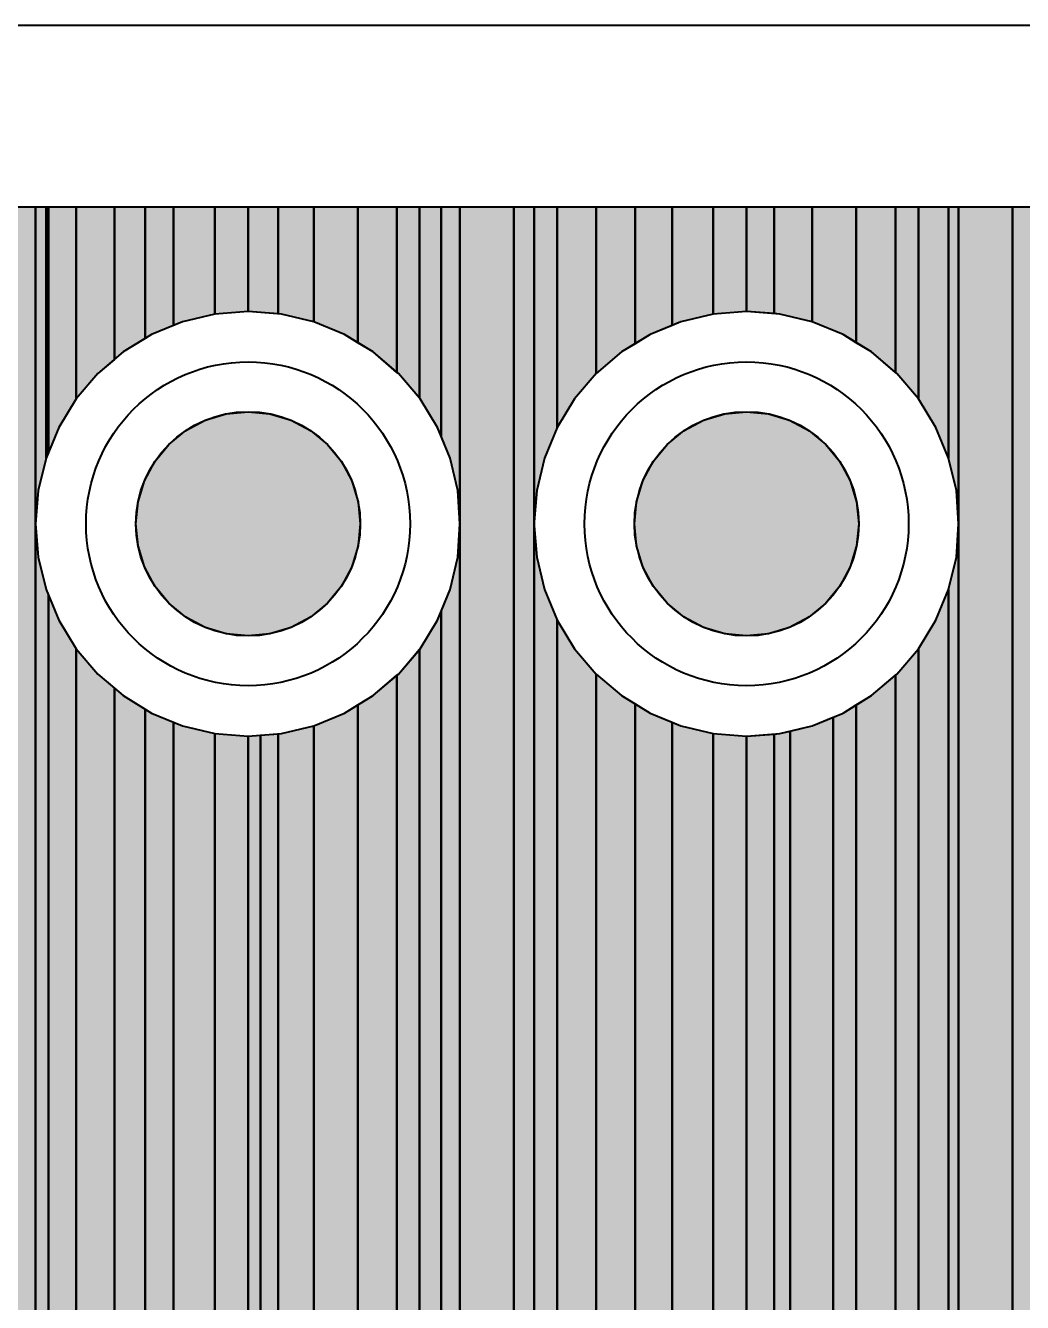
# Model space of a CAD drawing. Header units: millimetres. Extents: x 3 to 111, y 3 to 56.
# Drawn here: x 73.12 to 78.2, y 49.51 to 56.02 of the extents above; entities that cross this region are included whole.
import ezdxf

# ---------------------------------------------------------------- set-up
doc = ezdxf.new("R2010")
doc.units = ezdxf.units.MM
for name, color, linetype in [('bottom_copper', 7, 'Continuous'), ('bottom_silk', 7, 'Continuous'), ('drill_plated', 7, 'Continuous'), ('outline', 7, 'Continuous'), ('top_copper', 7, 'Continuous'), ('top_silk', 7, 'Continuous')]:
    doc.layers.add(name, color=color, linetype=linetype)

# ---------------------------------------------------------------- blocks, each defined once
blk = doc.blocks.new('Block16067')
at = {"layer": 'bottom_copper', "lineweight": 40}
for points in [[(0, 50.3116), (-0.065, 50.1546), (-0.1047, 49.9894), (-0.1172, 49.8305), (-0.1172, 51.435), (0, 51.435), (0, 50.3116)], [(0.1991, 50.5857), (0.0888, 50.4565), (0, 50.3116), (0, 51.435), (0.1991, 51.435), (0.1991, 50.5857)], [(0.3965, 50.7378), (0.3283, 50.696), (0.1991, 50.5857), (0.1991, 51.435), (0.3965, 51.435), (0.3965, 50.7378)], [(0.5853, 50.8312), (0.4732, 50.7848), (0.3965, 50.7378), (0.3965, 51.435), (0.5853, 51.435), (0.5853, 50.8312)], [(0.7954, 50.8895), (0.6302, 50.8498), (0.5853, 50.8312), (0.5853, 51.435), (0.7954, 51.435), (0.7954, 50.8895)], [(0.9648, 50.9028), (0.7954, 50.8895), (0.7954, 51.435), (0.9648, 51.435), (0.9648, 50.9028)], [(1.1054, 50.8918), (0.9648, 50.9028), (0.9648, 51.435), (1.1054, 51.435), (1.1054, 50.8918)], [(1.2994, 50.8498), (1.1342, 50.8895), (1.1054, 50.8918), (1.1054, 51.435), (1.2994, 51.435), (1.2994, 50.8498)], [(1.524, 50.7434), (1.4564, 50.7848), (1.2994, 50.8498), (1.2994, 51.435), (1.524, 51.435), (1.524, 50.7434)], [(1.7231, 50.592), (1.6013, 50.696), (1.524, 50.7434), (1.524, 51.435), (1.7231, 51.435), (1.7231, 50.592)], [(1.8408, 50.4565), (1.7305, 50.5857), (1.7231, 50.592), (1.7231, 51.435), (1.8408, 51.435), (1.8408, 50.4565)], [(1.9946, 50.1546), (1.9296, 50.3116), (1.8408, 50.4565), (1.8408, 51.435), (1.9946, 51.435), (1.9946, 50.1546)], [(2.0443, 49.82), (2.0343, 49.9894), (1.9946, 50.1546), (1.9946, 51.435), (2.0443, 51.435), (2.0443, 49.82)], [(2.3194, 2.6295), (2.1542, 2.5898), (2.0443, 2.5443), (2.0443, 51.435), (2.3194, 51.435), (2.3194, 2.6295)], [(2.422, 2.6376), (2.3194, 2.6295), (2.3194, 51.435), (2.422, 51.435), (2.422, 2.6376)], [(0, 6.13), (-0.1172, 6.13), (-0.1172, 49.8095), (-0.1047, 49.6506), (-0.065, 49.4854), (0, 49.3284), (0, 6.13)], [(2.0443, 2.5443), (1.9972, 2.5248), (1.9946, 2.5232), (1.9946, 49.4854), (2.0343, 49.6506), (2.0443, 49.82), (2.0443, 2.5443)], [(1.9946, 2.5232), (1.8523, 2.436), (1.8408, 2.4262), (1.8408, 49.1835), (1.9296, 49.3284), (1.9946, 49.4854), (1.9946, 2.5232)], [(0.1991, 6.13), (0, 6.13), (0, 49.3284), (0.0888, 49.1835), (0.1991, 49.0543), (0.1991, 6.13)], [(1.8408, 2.4262), (1.7231, 2.3257), (1.7231, 49.048), (1.7305, 49.0543), (1.8408, 49.1835), (1.8408, 2.4262)], [(0.3965, 6.1183), (0.3576, 6.1276), (0.3177, 6.1308), (0.3078, 6.13), (0.1991, 6.13), (0.1991, 49.0543), (0.3283, 48.944), (0.3965, 48.9022), (0.3965, 6.1183)], [(1.7231, 2.3257), (1.6128, 2.1965), (1.524, 2.0516), (1.524, 48.8966), (1.6013, 48.944), (1.7231, 49.048), (1.7231, 2.3257)], [(0.5853, 5.9677), (0.5044, 6.0486), (0.4979, 6.0562), (0.4675, 6.0821), (0.4334, 6.103), (0.3965, 6.1183), (0.3965, 48.9022), (0.4732, 48.8552), (0.5853, 48.8088), (0.5853, 5.9677)], [(1.524, 2.0516), (1.459, 1.8946), (1.4193, 1.7294), (1.406, 1.56), (1.406, 48.8343), (1.4564, 48.8552), (1.524, 48.8966), (1.524, 2.0516)], [(1.406, 0), (1.1876, 0), (1.1876, 48.7633), (1.2994, 48.7902), (1.406, 48.8343), (1.406, 0)], [(0.7954, 5.7576), (0.5853, 5.9677), (0.5853, 48.8088), (0.6302, 48.7902), (0.7954, 48.7505), (0.7954, 5.7576)], [(1.1876, 5.2609), (1.1845, 5.3007), (1.1751, 5.3397), (1.1598, 5.3766), (1.1389, 5.4107), (1.113, 5.4411), (1.1054, 5.4476), (1.1054, 48.7482), (1.1342, 48.7505), (1.1876, 48.7633), (1.1876, 5.2609)], [(0.9648, 5.5882), (0.7954, 5.7576), (0.7954, 48.7505), (0.9648, 48.7372), (0.9648, 5.5882)], [(1.1054, 5.4476), (0.9648, 5.5882), (0.9648, 48.7372), (1.1054, 48.7482), (1.1054, 5.4476)]]:
    blk.add_hatch(color=7, dxfattribs=at).paths.add_polyline_path(points, flags=0)
at = {"layer": 'bottom_copper', "color": 7, "lineweight": 40}
for points in [[(0, 50.3116), (-0.065, 50.1546), (-0.1047, 49.9894), (-0.1172, 49.8305), (-0.1172, 51.435), (0, 51.435), (0, 50.3116)], [(0.1991, 50.5857), (0.0888, 50.4565), (0, 50.3116), (0, 51.435), (0.1991, 51.435), (0.1991, 50.5857)], [(0.3965, 50.7378), (0.3283, 50.696), (0.1991, 50.5857), (0.1991, 51.435), (0.3965, 51.435), (0.3965, 50.7378)], [(0.5853, 50.8312), (0.4732, 50.7848), (0.3965, 50.7378), (0.3965, 51.435), (0.5853, 51.435), (0.5853, 50.8312)], [(0.7954, 50.8895), (0.6302, 50.8498), (0.5853, 50.8312), (0.5853, 51.435), (0.7954, 51.435), (0.7954, 50.8895)], [(0.9648, 50.9028), (0.7954, 50.8895), (0.7954, 51.435), (0.9648, 51.435), (0.9648, 50.9028)], [(1.1054, 50.8918), (0.9648, 50.9028), (0.9648, 51.435), (1.1054, 51.435), (1.1054, 50.8918)], [(1.2994, 50.8498), (1.1342, 50.8895), (1.1054, 50.8918), (1.1054, 51.435), (1.2994, 51.435), (1.2994, 50.8498)], [(1.524, 50.7434), (1.4564, 50.7848), (1.2994, 50.8498), (1.2994, 51.435), (1.524, 51.435), (1.524, 50.7434)], [(1.7231, 50.592), (1.6013, 50.696), (1.524, 50.7434), (1.524, 51.435), (1.7231, 51.435), (1.7231, 50.592)], [(1.8408, 50.4565), (1.7305, 50.5857), (1.7231, 50.592), (1.7231, 51.435), (1.8408, 51.435), (1.8408, 50.4565)], [(1.9946, 50.1546), (1.9296, 50.3116), (1.8408, 50.4565), (1.8408, 51.435), (1.9946, 51.435), (1.9946, 50.1546)], [(2.0443, 49.82), (2.0343, 49.9894), (1.9946, 50.1546), (1.9946, 51.435), (2.0443, 51.435), (2.0443, 49.82)], [(2.3194, 2.6295), (2.1542, 2.5898), (2.0443, 2.5443), (2.0443, 51.435), (2.3194, 51.435), (2.3194, 2.6295)], [(2.422, 2.6376), (2.3194, 2.6295), (2.3194, 51.435), (2.422, 51.435), (2.422, 2.6376)], [(0, 6.13), (-0.1172, 6.13), (-0.1172, 49.8095), (-0.1047, 49.6506), (-0.065, 49.4854), (0, 49.3284), (0, 6.13)], [(2.0443, 2.5443), (1.9972, 2.5248), (1.9946, 2.5232), (1.9946, 49.4854), (2.0343, 49.6506), (2.0443, 49.82), (2.0443, 2.5443)], [(1.9946, 2.5232), (1.8523, 2.436), (1.8408, 2.4262), (1.8408, 49.1835), (1.9296, 49.3284), (1.9946, 49.4854), (1.9946, 2.5232)], [(0.1991, 6.13), (0, 6.13), (0, 49.3284), (0.0888, 49.1835), (0.1991, 49.0543), (0.1991, 6.13)], [(1.8408, 2.4262), (1.7231, 2.3257), (1.7231, 49.048), (1.7305, 49.0543), (1.8408, 49.1835), (1.8408, 2.4262)], [(0.3965, 6.1183), (0.3576, 6.1276), (0.3177, 6.1308), (0.3078, 6.13), (0.1991, 6.13), (0.1991, 49.0543), (0.3283, 48.944), (0.3965, 48.9022), (0.3965, 6.1183)], [(1.7231, 2.3257), (1.6128, 2.1965), (1.524, 2.0516), (1.524, 48.8966), (1.6013, 48.944), (1.7231, 49.048), (1.7231, 2.3257)], [(0.5853, 5.9677), (0.5044, 6.0486), (0.4979, 6.0562), (0.4675, 6.0821), (0.4334, 6.103), (0.3965, 6.1183), (0.3965, 48.9022), (0.4732, 48.8552), (0.5853, 48.8088), (0.5853, 5.9677)], [(1.524, 2.0516), (1.459, 1.8946), (1.4193, 1.7294), (1.406, 1.56), (1.406, 48.8343), (1.4564, 48.8552), (1.524, 48.8966), (1.524, 2.0516)], [(1.406, 0), (1.1876, 0), (1.1876, 48.7633), (1.2994, 48.7902), (1.406, 48.8343), (1.406, 0)], [(0.7954, 5.7576), (0.5853, 5.9677), (0.5853, 48.8088), (0.6302, 48.7902), (0.7954, 48.7505), (0.7954, 5.7576)], [(1.1876, 5.2609), (1.1845, 5.3007), (1.1751, 5.3397), (1.1598, 5.3766), (1.1389, 5.4107), (1.113, 5.4411), (1.1054, 5.4476), (1.1054, 48.7482), (1.1342, 48.7505), (1.1876, 48.7633), (1.1876, 5.2609)], [(0.9648, 5.5882), (0.7954, 5.7576), (0.7954, 48.7505), (0.9648, 48.7372), (0.9648, 5.5882)], [(1.1054, 5.4476), (0.9648, 5.5882), (0.9648, 48.7372), (1.1054, 48.7482), (1.1054, 5.4476)]]:
    blk.add_lwpolyline(points, close=True, dxfattribs=at)
blk = doc.blocks.new('Block17040')
at = {"layer": 'bottom_copper', "lineweight": 40}
for points in [[(0, 50.4565), (-0.0888, 50.3116), (-0.1417, 50.184), (-0.1417, 51.435), (0, 51.435), (0, 50.4565)], [(0.1946, 50.6577), (0.1103, 50.5857), (0, 50.4565), (0, 51.435), (0.1946, 51.435), (0.1946, 50.6577)], [(0.3516, 50.7647), (0.2395, 50.696), (0.1946, 50.6577), (0.1946, 51.435), (0.3516, 51.435), (0.3516, 50.7647)], [(0.4965, 50.8312), (0.3844, 50.7848), (0.3516, 50.7647), (0.3516, 51.435), (0.4965, 51.435), (0.4965, 50.8312)], [(0.7066, 50.8895), (0.5414, 50.8498), (0.4965, 50.8312), (0.4965, 51.435), (0.7066, 51.435), (0.7066, 50.8895)], [(0.876, 50.9028), (0.7066, 50.8895), (0.7066, 51.435), (0.876, 51.435), (0.876, 50.9028)], [(1.0292, 50.8908), (0.876, 50.9028), (0.876, 51.435), (1.0292, 51.435), (1.0292, 50.8908)], [(1.2106, 50.8498), (1.0454, 50.8895), (1.0292, 50.8908), (1.0292, 51.435), (1.2106, 51.435), (1.2106, 50.8498)], [(1.4352, 50.7434), (1.3676, 50.7848), (1.2106, 50.8498), (1.2106, 51.435), (1.4352, 51.435), (1.4352, 50.7434)], [(1.6343, 50.592), (1.5125, 50.696), (1.4352, 50.7434), (1.4352, 51.435), (1.6343, 51.435), (1.6343, 50.592)], [(1.7493, 50.4597), (1.6417, 50.5857), (1.6343, 50.592), (1.6343, 51.435), (1.7493, 51.435), (1.7493, 50.4597)], [(1.8592, 50.2672), (1.8408, 50.3116), (1.752, 50.4565), (1.7493, 50.4597), (1.7493, 51.435), (1.8592, 51.435), (1.8592, 50.2672)], [(1.9555, 49.82), (1.9455, 49.9894), (1.9058, 50.1546), (1.8593, 50.2669), (1.8592, 51.435), (1.9555, 51.435), (1.9555, 49.82)], [(2.2306, 6.13), (1.9555, 6.13), (1.9555, 51.435), (2.2306, 51.435), (2.2306, 6.13)], [(2.3332, 6.13), (2.2306, 6.13), (2.2306, 51.435), (2.3332, 51.435), (2.3332, 6.13)], [(2.334, 49.8305), (2.3332, 49.82), (2.3332, 51.435), (2.334, 51.435), (2.334, 49.8305)], [(1.9555, 6.13), (1.909, 6.13), (1.8991, 6.1308), (1.8593, 6.1277), (1.8592, 49.3728), (1.9058, 49.4854), (1.9455, 49.6506), (1.9555, 49.82), (1.9555, 6.13)], [(2.334, 6.13), (2.3332, 6.13), (2.3332, 49.82), (2.334, 49.8095), (2.334, 6.13)], [(0, 2.6318), (-0.14, 2.6428), (-0.1417, 2.6427), (-0.1417, 49.456), (-0.0888, 49.3284), (0, 49.1835), (0, 2.6318)], [(1.8592, 6.1276), (1.8203, 6.1183), (1.7834, 6.103), (1.7493, 6.0821), (1.7493, 49.1803), (1.752, 49.1835), (1.8408, 49.3284), (1.8592, 49.3728), (1.8592, 6.1276)], [(0.1946, 2.5898), (0.0294, 2.6295), (0, 2.6318), (0, 49.1835), (0.1103, 49.0543), (0.1946, 48.9823), (0.1946, 2.5898)], [(1.7493, 6.0821), (1.7189, 6.0562), (1.7124, 6.0486), (1.6343, 5.9705), (1.6343, 49.048), (1.6417, 49.0543), (1.7493, 49.1803), (1.7493, 6.0821)], [(1.6343, 5.9705), (1.4352, 5.7714), (1.4352, 48.8966), (1.5125, 48.944), (1.6343, 49.048), (1.6343, 5.9705)], [(0.3516, 2.5248), (0.1946, 2.5898), (0.1946, 48.9823), (0.2395, 48.944), (0.3516, 48.8753), (0.3516, 2.5248)], [(1.4352, 5.7714), (1.2106, 5.5468), (1.2106, 48.7902), (1.3676, 48.8552), (1.4352, 48.8966), (1.4352, 5.7714)], [(0.4965, 2.436), (0.3516, 2.5248), (0.3516, 48.8753), (0.3844, 48.8552), (0.4965, 48.8088), (0.4965, 2.436)], [(0.7066, 2.2309), (0.6257, 2.3257), (0.4965, 2.436), (0.4965, 48.8088), (0.5414, 48.7902), (0.7066, 48.7505), (0.7066, 2.2309)], [(1.2106, 5.5468), (1.1114, 5.4476), (1.1038, 5.4411), (1.0779, 5.4107), (1.057, 5.3766), (1.0417, 5.3397), (1.0324, 5.3008), (1.0292, 5.2609), (1.0292, 48.7492), (1.0454, 48.7505), (1.2106, 48.7902), (1.2106, 5.5468)], [(0.876, 1.9279), (0.8248, 2.0516), (0.736, 2.1965), (0.7066, 2.2309), (0.7066, 48.7505), (0.876, 48.7372), (0.876, 1.9279)], [(0.9395, 1.56), (0.9295, 1.7294), (0.8898, 1.8946), (0.876, 1.9279), (0.876, 48.7372), (0.9395, 48.7422), (0.9395, 1.56)], [(1.0292, 0), (0.9395, 0), (0.9395, 48.7422), (1.0292, 48.7492), (1.0292, 0)]]:
    blk.add_hatch(color=7, dxfattribs=at).paths.add_polyline_path(points, flags=0)
at = {"layer": 'bottom_copper', "color": 7, "lineweight": 40}
for points in [[(0, 50.4565), (-0.0888, 50.3116), (-0.1417, 50.184), (-0.1417, 51.435), (0, 51.435), (0, 50.4565)], [(0.1946, 50.6577), (0.1103, 50.5857), (0, 50.4565), (0, 51.435), (0.1946, 51.435), (0.1946, 50.6577)], [(0.3516, 50.7647), (0.2395, 50.696), (0.1946, 50.6577), (0.1946, 51.435), (0.3516, 51.435), (0.3516, 50.7647)], [(0.4965, 50.8312), (0.3844, 50.7848), (0.3516, 50.7647), (0.3516, 51.435), (0.4965, 51.435), (0.4965, 50.8312)], [(0.7066, 50.8895), (0.5414, 50.8498), (0.4965, 50.8312), (0.4965, 51.435), (0.7066, 51.435), (0.7066, 50.8895)], [(0.876, 50.9028), (0.7066, 50.8895), (0.7066, 51.435), (0.876, 51.435), (0.876, 50.9028)], [(1.0292, 50.8908), (0.876, 50.9028), (0.876, 51.435), (1.0292, 51.435), (1.0292, 50.8908)], [(1.2106, 50.8498), (1.0454, 50.8895), (1.0292, 50.8908), (1.0292, 51.435), (1.2106, 51.435), (1.2106, 50.8498)], [(1.4352, 50.7434), (1.3676, 50.7848), (1.2106, 50.8498), (1.2106, 51.435), (1.4352, 51.435), (1.4352, 50.7434)], [(1.6343, 50.592), (1.5125, 50.696), (1.4352, 50.7434), (1.4352, 51.435), (1.6343, 51.435), (1.6343, 50.592)], [(1.7493, 50.4597), (1.6417, 50.5857), (1.6343, 50.592), (1.6343, 51.435), (1.7493, 51.435), (1.7493, 50.4597)], [(1.8592, 50.2672), (1.8408, 50.3116), (1.752, 50.4565), (1.7493, 50.4597), (1.7493, 51.435), (1.8592, 51.435), (1.8592, 50.2672)], [(1.9555, 49.82), (1.9455, 49.9894), (1.9058, 50.1546), (1.8593, 50.2669), (1.8592, 51.435), (1.9555, 51.435), (1.9555, 49.82)], [(2.2306, 6.13), (1.9555, 6.13), (1.9555, 51.435), (2.2306, 51.435), (2.2306, 6.13)], [(2.3332, 6.13), (2.2306, 6.13), (2.2306, 51.435), (2.3332, 51.435), (2.3332, 6.13)], [(2.334, 49.8305), (2.3332, 49.82), (2.3332, 51.435), (2.334, 51.435), (2.334, 49.8305)], [(1.9555, 6.13), (1.909, 6.13), (1.8991, 6.1308), (1.8593, 6.1277), (1.8592, 49.3728), (1.9058, 49.4854), (1.9455, 49.6506), (1.9555, 49.82), (1.9555, 6.13)], [(2.334, 6.13), (2.3332, 6.13), (2.3332, 49.82), (2.334, 49.8095), (2.334, 6.13)], [(0, 2.6318), (-0.14, 2.6428), (-0.1417, 2.6427), (-0.1417, 49.456), (-0.0888, 49.3284), (0, 49.1835), (0, 2.6318)], [(1.8592, 6.1276), (1.8203, 6.1183), (1.7834, 6.103), (1.7493, 6.0821), (1.7493, 49.1803), (1.752, 49.1835), (1.8408, 49.3284), (1.8592, 49.3728), (1.8592, 6.1276)], [(0.1946, 2.5898), (0.0294, 2.6295), (0, 2.6318), (0, 49.1835), (0.1103, 49.0543), (0.1946, 48.9823), (0.1946, 2.5898)], [(1.7493, 6.0821), (1.7189, 6.0562), (1.7124, 6.0486), (1.6343, 5.9705), (1.6343, 49.048), (1.6417, 49.0543), (1.7493, 49.1803), (1.7493, 6.0821)], [(1.6343, 5.9705), (1.4352, 5.7714), (1.4352, 48.8966), (1.5125, 48.944), (1.6343, 49.048), (1.6343, 5.9705)], [(0.3516, 2.5248), (0.1946, 2.5898), (0.1946, 48.9823), (0.2395, 48.944), (0.3516, 48.8753), (0.3516, 2.5248)], [(1.4352, 5.7714), (1.2106, 5.5468), (1.2106, 48.7902), (1.3676, 48.8552), (1.4352, 48.8966), (1.4352, 5.7714)], [(0.4965, 2.436), (0.3516, 2.5248), (0.3516, 48.8753), (0.3844, 48.8552), (0.4965, 48.8088), (0.4965, 2.436)], [(0.7066, 2.2309), (0.6257, 2.3257), (0.4965, 2.436), (0.4965, 48.8088), (0.5414, 48.7902), (0.7066, 48.7505), (0.7066, 2.2309)], [(1.2106, 5.5468), (1.1114, 5.4476), (1.1038, 5.4411), (1.0779, 5.4107), (1.057, 5.3766), (1.0417, 5.3397), (1.0324, 5.3008), (1.0292, 5.2609), (1.0292, 48.7492), (1.0454, 48.7505), (1.2106, 48.7902), (1.2106, 5.5468)], [(0.876, 1.9279), (0.8248, 2.0516), (0.736, 2.1965), (0.7066, 2.2309), (0.7066, 48.7505), (0.876, 48.7372), (0.876, 1.9279)], [(0.9395, 1.56), (0.9295, 1.7294), (0.8898, 1.8946), (0.876, 1.9279), (0.876, 48.7372), (0.9395, 48.7422), (0.9395, 1.56)], [(1.0292, 0), (0.9395, 0), (0.9395, 48.7422), (1.0292, 48.7492), (1.0292, 0)]]:
    blk.add_lwpolyline(points, close=True, dxfattribs=at)
blk = doc.blocks.new('Block17659')
at = {"layer": 'bottom_copper', "lineweight": 40}
for points in [[(2.3332, 2.6376), (2.2306, 2.6295), (2.2306, 51.435), (2.3332, 51.435), (2.3332, 2.6376)], [(2.3862, 50.1546), (2.3465, 49.9894), (2.3332, 49.82), (2.3332, 51.435), (2.3862, 51.435), (2.3862, 50.1546)], [(2.3983, 50.184), (2.3862, 50.1546), (2.3862, 51.435), (2.3983, 51.435), (2.3983, 50.184)], [(2.3983, 2.6427), (2.3332, 2.6376), (2.3332, 49.82), (2.3465, 49.6506), (2.3862, 49.4854), (2.3983, 49.456), (2.3983, 2.6427)]]:
    blk.add_hatch(color=7, dxfattribs=at).paths.add_polyline_path(points, flags=0)
at = {"layer": 'bottom_copper', "color": 7, "lineweight": 40}
for points in [[(2.3332, 2.6376), (2.2306, 2.6295), (2.2306, 51.435), (2.3332, 51.435), (2.3332, 2.6376)], [(2.3862, 50.1546), (2.3465, 49.9894), (2.3332, 49.82), (2.3332, 51.435), (2.3862, 51.435), (2.3862, 50.1546)], [(2.3983, 50.184), (2.3862, 50.1546), (2.3862, 51.435), (2.3983, 51.435), (2.3983, 50.184)], [(2.3983, 2.6427), (2.3332, 2.6376), (2.3332, 49.82), (2.3465, 49.6506), (2.3862, 49.4854), (2.3983, 49.456), (2.3983, 2.6427)]]:
    blk.add_lwpolyline(points, close=True, dxfattribs=at)

msp = doc.modelspace()

# ---------------------------------------------------------------- hatches: boundary and pattern name
at = {"layer": 'bottom_copper', "lineweight": 40}
for points in [[(74.8145, 53.3685), (74.782, 53.2613), (74.7292, 53.1625), (74.6581, 53.0759), (74.5715, 53.0048), (74.4727, 52.952), (74.3655, 52.9195), (74.254, 52.9085), (74.1425, 52.9195), (74.0353, 52.952), (73.9365, 53.0048), (73.8499, 53.0759), (73.7788, 53.1625), (73.726, 53.2613), (73.6935, 53.3685), (73.6825, 53.48), (73.6935, 53.5915), (73.726, 53.6987), (73.7788, 53.7975), (73.8499, 53.8841), (73.9365, 53.9552), (74.0353, 54.008), (74.1425, 54.0405), (74.254, 54.0515), (74.3655, 54.0405), (74.4727, 54.008), (74.5715, 53.9552), (74.6581, 53.8841), (74.7292, 53.7975), (74.782, 53.6987), (74.8145, 53.5915), (74.8255, 53.48), (74.8145, 53.3685)], [(77.3545, 53.3685), (77.322, 53.2613), (77.2692, 53.1625), (77.1981, 53.0759), (77.1115, 53.0048), (77.0127, 52.952), (76.9055, 52.9195), (76.794, 52.9085), (76.6825, 52.9195), (76.5753, 52.952), (76.4765, 53.0048), (76.3899, 53.0759), (76.3188, 53.1625), (76.266, 53.2613), (76.2335, 53.3685), (76.2225, 53.48), (76.2335, 53.5915), (76.266, 53.6987), (76.3188, 53.7975), (76.3899, 53.8841), (76.4765, 53.9552), (76.5753, 54.008), (76.6825, 54.0405), (76.794, 54.0515), (76.9055, 54.0405), (77.0127, 54.008), (77.1115, 53.9552), (77.1981, 53.8841), (77.2692, 53.7975), (77.322, 53.6987), (77.3545, 53.5915), (77.3655, 53.48), (77.3545, 53.3685)]]:
    msp.add_hatch(color=7, dxfattribs=at).paths.add_polyline_path(points, flags=0)
at = {"layer": 'drill_plated', "lineweight": 40}
for points in [[(74.8145, 53.3685), (74.782, 53.2613), (74.7292, 53.1625), (74.6581, 53.0759), (74.5715, 53.0048), (74.4727, 52.952), (74.3655, 52.9195), (74.254, 52.9085), (74.1425, 52.9195), (74.0353, 52.952), (73.9365, 53.0048), (73.8499, 53.0759), (73.7788, 53.1625), (73.726, 53.2613), (73.6935, 53.3685), (73.6825, 53.48), (73.6935, 53.5915), (73.726, 53.6987), (73.7788, 53.7975), (73.8499, 53.8841), (73.9365, 53.9552), (74.0353, 54.008), (74.1425, 54.0405), (74.254, 54.0515), (74.3655, 54.0405), (74.4727, 54.008), (74.5715, 53.9552), (74.6581, 53.8841), (74.7292, 53.7975), (74.782, 53.6987), (74.8145, 53.5915), (74.8255, 53.48), (74.8145, 53.3685)], [(77.3545, 53.3685), (77.322, 53.2613), (77.2692, 53.1625), (77.1981, 53.0759), (77.1115, 53.0048), (77.0127, 52.952), (76.9055, 52.9195), (76.794, 52.9085), (76.6825, 52.9195), (76.5753, 52.952), (76.4765, 53.0048), (76.3899, 53.0759), (76.3188, 53.1625), (76.266, 53.2613), (76.2335, 53.3685), (76.2225, 53.48), (76.2335, 53.5915), (76.266, 53.6987), (76.3188, 53.7975), (76.3899, 53.8841), (76.4765, 53.9552), (76.5753, 54.008), (76.6825, 54.0405), (76.794, 54.0515), (76.9055, 54.0405), (77.0127, 54.008), (77.1115, 53.9552), (77.1981, 53.8841), (77.2692, 53.7975), (77.322, 53.6987), (77.3545, 53.5915), (77.3655, 53.48), (77.3545, 53.3685)]]:
    msp.add_hatch(color=7, dxfattribs=at).paths.add_polyline_path(points, flags=0)
at = {"layer": 'top_copper', "lineweight": 40}
for points in [[(74.8145, 53.3685), (74.782, 53.2613), (74.7292, 53.1625), (74.6581, 53.0759), (74.5715, 53.0048), (74.4727, 52.952), (74.3655, 52.9195), (74.254, 52.9085), (74.1425, 52.9195), (74.0353, 52.952), (73.9365, 53.0048), (73.8499, 53.0759), (73.7788, 53.1625), (73.726, 53.2613), (73.6935, 53.3685), (73.6825, 53.48), (73.6935, 53.5915), (73.726, 53.6987), (73.7788, 53.7975), (73.8499, 53.8841), (73.9365, 53.9552), (74.0353, 54.008), (74.1425, 54.0405), (74.254, 54.0515), (74.3655, 54.0405), (74.4727, 54.008), (74.5715, 53.9552), (74.6581, 53.8841), (74.7292, 53.7975), (74.782, 53.6987), (74.8145, 53.5915), (74.8255, 53.48), (74.8145, 53.3685)], [(77.3545, 53.3685), (77.322, 53.2613), (77.2692, 53.1625), (77.1981, 53.0759), (77.1115, 53.0048), (77.0127, 52.952), (76.9055, 52.9195), (76.794, 52.9085), (76.6825, 52.9195), (76.5753, 52.952), (76.4765, 53.0048), (76.3899, 53.0759), (76.3188, 53.1625), (76.266, 53.2613), (76.2335, 53.3685), (76.2225, 53.48), (76.2335, 53.5915), (76.266, 53.6987), (76.3188, 53.7975), (76.3899, 53.8841), (76.4765, 53.9552), (76.5753, 54.008), (76.6825, 54.0405), (76.794, 54.0515), (76.9055, 54.0405), (77.0127, 54.008), (77.1115, 53.9552), (77.1981, 53.8841), (77.2692, 53.7975), (77.322, 53.6987), (77.3545, 53.5915), (77.3655, 53.48), (77.3545, 53.3685)]]:
    msp.add_hatch(color=7, dxfattribs=at).paths.add_polyline_path(points, flags=0)

# ---------------------------------------------------------------- linework, layer by layer
at = {"layer": 'bottom_copper', "color": 7, "lineweight": 40}
for p, q in [((70.6963, 55.095), (73.2363, 55.095)), ((73.2363, 53.844), (73.2363, 55.095)), ((73.2363, 55.095), (75.712, 55.095)), ((73.2363, 55.095), (73.2363, 53.844)), ((75.712, 53.4905), (75.712, 55.095)), ((75.712, 55.095), (79.3323, 55.095)), ((75.712, 55.095), (75.712, 53.4905)), ((74.0846, 54.5495), (73.9194, 54.5098)), ((74.254, 54.5628), (74.0846, 54.5495)), ((74.4234, 54.5495), (74.254, 54.5628)), ((74.5886, 54.5098), (74.4234, 54.5495)), ((76.6246, 54.5495), (76.4594, 54.5098)), ((76.794, 54.5628), (76.6246, 54.5495)), ((76.9634, 54.5495), (76.794, 54.5628)), ((77.1286, 54.5098), (76.9634, 54.5495)), ((73.9194, 54.5098), (73.7624, 54.4448)), ((74.7456, 54.4448), (74.5886, 54.5098)), ((76.4594, 54.5098), (76.3024, 54.4448)), ((77.2856, 54.4448), (77.1286, 54.5098)), ((73.7624, 54.4448), (73.6175, 54.356)), ((74.8905, 54.356), (74.7456, 54.4448)), ((76.3024, 54.4448), (76.1575, 54.356)), ((77.4305, 54.356), (77.2856, 54.4448)), ((73.6175, 54.356), (73.4883, 54.2457)), ((75.0197, 54.2457), (74.8905, 54.356)), ((76.1575, 54.356), (76.0283, 54.2457)), ((77.5597, 54.2457), (77.4305, 54.356)), ((73.4883, 54.2457), (73.378, 54.1165)), ((75.13, 54.1165), (75.0197, 54.2457)), ((76.0283, 54.2457), (75.918, 54.1165)), ((77.67, 54.1165), (77.5597, 54.2457)), ((73.378, 54.1165), (73.2892, 53.9716)), ((75.2188, 53.9716), (75.13, 54.1165)), ((75.918, 54.1165), (75.8292, 53.9716)), ((77.7588, 53.9716), (77.67, 54.1165)), ((73.2892, 53.9716), (73.2363, 53.844)), ((75.2838, 53.8146), (75.2188, 53.9716)), ((75.8292, 53.9716), (75.7642, 53.8146)), ((77.8238, 53.8146), (77.7588, 53.9716)), ((73.2363, 53.844), (73.2242, 53.8146)), ((73.2242, 53.8146), (73.1845, 53.6494)), ((75.3235, 53.6494), (75.2838, 53.8146)), ((75.7642, 53.8146), (75.7245, 53.6494)), ((77.8635, 53.6494), (77.8238, 53.8146)), ((73.1845, 53.6494), (73.1712, 53.48)), ((75.3335, 53.48), (75.3235, 53.6494)), ((75.7245, 53.6494), (75.712, 53.4905)), ((77.8735, 53.48), (77.8635, 53.6494)), ((73.1712, 53.48), (73.1845, 53.3106)), ((75.3235, 53.3106), (75.3335, 53.48)), ((75.712, 53.4905), (75.7112, 53.48)), ((75.7112, 53.48), (75.712, 53.4695)), ((75.712, 9.79), (75.712, 53.4695)), ((75.712, 53.4695), (75.7245, 53.3106)), ((75.712, 53.4695), (75.712, 9.79)), ((77.8635, 53.3106), (77.8735, 53.48)), ((73.1845, 53.3106), (73.2242, 53.1454)), ((75.2838, 53.1454), (75.3235, 53.3106)), ((75.7245, 53.3106), (75.7642, 53.1454)), ((77.8238, 53.1454), (77.8635, 53.3106)), ((73.2242, 53.1454), (73.2363, 53.116)), ((73.2363, 6.3027), (73.2363, 53.116)), ((73.2363, 53.116), (73.2892, 52.9884)), ((73.2363, 53.116), (73.2363, 6.3027)), ((75.2188, 52.9884), (75.2838, 53.1454)), ((75.7642, 53.1454), (75.8292, 52.9884)), ((77.7588, 52.9884), (77.8238, 53.1454)), ((73.2892, 52.9884), (73.378, 52.8435)), ((75.13, 52.8435), (75.2188, 52.9884)), ((75.8292, 52.9884), (75.918, 52.8435)), ((77.67, 52.8435), (77.7588, 52.9884)), ((73.378, 52.8435), (73.4883, 52.7143)), ((75.0197, 52.7143), (75.13, 52.8435)), ((75.918, 52.8435), (76.0283, 52.7143)), ((77.5597, 52.7143), (77.67, 52.8435)), ((73.4883, 52.7143), (73.6175, 52.604)), ((74.8905, 52.604), (75.0197, 52.7143)), ((76.0283, 52.7143), (76.1575, 52.604)), ((77.4305, 52.604), (77.5597, 52.7143)), ((73.6175, 52.604), (73.7624, 52.5152)), ((74.7456, 52.5152), (74.8905, 52.604)), ((76.1575, 52.604), (76.3024, 52.5152)), ((77.2856, 52.5152), (77.4305, 52.604)), ((73.7624, 52.5152), (73.9194, 52.4502)), ((74.5886, 52.4502), (74.7456, 52.5152)), ((76.3024, 52.5152), (76.4594, 52.4502)), ((77.1286, 52.4502), (77.2856, 52.5152)), ((73.9194, 52.4502), (74.0846, 52.4105)), ((74.0846, 52.4105), (74.254, 52.3972)), ((74.254, 52.3972), (74.4234, 52.4105)), ((74.4234, 52.4105), (74.5886, 52.4502)), ((76.4594, 52.4502), (76.6246, 52.4105)), ((76.6246, 52.4105), (76.794, 52.3972)), ((76.794, 52.3972), (76.9634, 52.4105)), ((76.9634, 52.4105), (77.1286, 52.4502))]:
    msp.add_line(p, q, dxfattribs=at)
for points in [[(74.8145, 53.3685), (74.782, 53.2613), (74.7292, 53.1625), (74.6581, 53.0759), (74.5715, 53.0048), (74.4727, 52.952), (74.3655, 52.9195), (74.254, 52.9085), (74.1425, 52.9195), (74.0353, 52.952), (73.9365, 53.0048), (73.8499, 53.0759), (73.7788, 53.1625), (73.726, 53.2613), (73.6935, 53.3685), (73.6825, 53.48), (73.6935, 53.5915), (73.726, 53.6987), (73.7788, 53.7975), (73.8499, 53.8841), (73.9365, 53.9552), (74.0353, 54.008), (74.1425, 54.0405), (74.254, 54.0515), (74.3655, 54.0405), (74.4727, 54.008), (74.5715, 53.9552), (74.6581, 53.8841), (74.7292, 53.7975), (74.782, 53.6987), (74.8145, 53.5915), (74.8255, 53.48), (74.8145, 53.3685)], [(77.3545, 53.3685), (77.322, 53.2613), (77.2692, 53.1625), (77.1981, 53.0759), (77.1115, 53.0048), (77.0127, 52.952), (76.9055, 52.9195), (76.794, 52.9085), (76.6825, 52.9195), (76.5753, 52.952), (76.4765, 53.0048), (76.3899, 53.0759), (76.3188, 53.1625), (76.266, 53.2613), (76.2335, 53.3685), (76.2225, 53.48), (76.2335, 53.5915), (76.266, 53.6987), (76.3188, 53.7975), (76.3899, 53.8841), (76.4765, 53.9552), (76.5753, 54.008), (76.6825, 54.0405), (76.794, 54.0515), (76.9055, 54.0405), (77.0127, 54.008), (77.1115, 53.9552), (77.1981, 53.8841), (77.2692, 53.7975), (77.322, 53.6987), (77.3545, 53.5915), (77.3655, 53.48), (77.3545, 53.3685)]]:
    msp.add_lwpolyline(points, close=True, dxfattribs=at)
for centre, major_axis in [((74.254, 53.48), (0.8255, 0)), ((76.794, 53.48), (0.8255, 0)), ((74.254, 53.48), (0.5715, 0)), ((76.794, 53.48), (0.5715, 0))]:
    msp.add_ellipse(centre, major_axis=major_axis, ratio=1, dxfattribs=at)
at = {"layer": 'bottom_silk', "color": 7, "lineweight": 40}
msp.add_line((111.338, 56.02), (3.388, 56.02), dxfattribs=at)
at = {"layer": 'drill_plated', "color": 7, "lineweight": 40}
for points in [[(74.8145, 53.3685), (74.782, 53.2613), (74.7292, 53.1625), (74.6581, 53.0759), (74.5715, 53.0048), (74.4727, 52.952), (74.3655, 52.9195), (74.254, 52.9085), (74.1425, 52.9195), (74.0353, 52.952), (73.9365, 53.0048), (73.8499, 53.0759), (73.7788, 53.1625), (73.726, 53.2613), (73.6935, 53.3685), (73.6825, 53.48), (73.6935, 53.5915), (73.726, 53.6987), (73.7788, 53.7975), (73.8499, 53.8841), (73.9365, 53.9552), (74.0353, 54.008), (74.1425, 54.0405), (74.254, 54.0515), (74.3655, 54.0405), (74.4727, 54.008), (74.5715, 53.9552), (74.6581, 53.8841), (74.7292, 53.7975), (74.782, 53.6987), (74.8145, 53.5915), (74.8255, 53.48), (74.8145, 53.3685)], [(77.3545, 53.3685), (77.322, 53.2613), (77.2692, 53.1625), (77.1981, 53.0759), (77.1115, 53.0048), (77.0127, 52.952), (76.9055, 52.9195), (76.794, 52.9085), (76.6825, 52.9195), (76.5753, 52.952), (76.4765, 53.0048), (76.3899, 53.0759), (76.3188, 53.1625), (76.266, 53.2613), (76.2335, 53.3685), (76.2225, 53.48), (76.2335, 53.5915), (76.266, 53.6987), (76.3188, 53.7975), (76.3899, 53.8841), (76.4765, 53.9552), (76.5753, 54.008), (76.6825, 54.0405), (76.794, 54.0515), (76.9055, 54.0405), (77.0127, 54.008), (77.1115, 53.9552), (77.1981, 53.8841), (77.2692, 53.7975), (77.322, 53.6987), (77.3545, 53.5915), (77.3655, 53.48), (77.3545, 53.3685)]]:
    msp.add_lwpolyline(points, close=True, dxfattribs=at)
for centre in [(74.254, 53.48), (76.794, 53.48)]:
    msp.add_ellipse(centre, major_axis=(0.5715, 0), ratio=1, dxfattribs=at)
at = {"layer": 'outline', "color": 7, "lineweight": 40}
msp.add_line((111.338, 56.02), (3.388, 56.02), dxfattribs=at)
at = {"layer": 'top_copper', "color": 7, "lineweight": 40}
for points in [[(74.8145, 53.3685), (74.782, 53.2613), (74.7292, 53.1625), (74.6581, 53.0759), (74.5715, 53.0048), (74.4727, 52.952), (74.3655, 52.9195), (74.254, 52.9085), (74.1425, 52.9195), (74.0353, 52.952), (73.9365, 53.0048), (73.8499, 53.0759), (73.7788, 53.1625), (73.726, 53.2613), (73.6935, 53.3685), (73.6825, 53.48), (73.6935, 53.5915), (73.726, 53.6987), (73.7788, 53.7975), (73.8499, 53.8841), (73.9365, 53.9552), (74.0353, 54.008), (74.1425, 54.0405), (74.254, 54.0515), (74.3655, 54.0405), (74.4727, 54.008), (74.5715, 53.9552), (74.6581, 53.8841), (74.7292, 53.7975), (74.782, 53.6987), (74.8145, 53.5915), (74.8255, 53.48), (74.8145, 53.3685)], [(77.3545, 53.3685), (77.322, 53.2613), (77.2692, 53.1625), (77.1981, 53.0759), (77.1115, 53.0048), (77.0127, 52.952), (76.9055, 52.9195), (76.794, 52.9085), (76.6825, 52.9195), (76.5753, 52.952), (76.4765, 53.0048), (76.3899, 53.0759), (76.3188, 53.1625), (76.266, 53.2613), (76.2335, 53.3685), (76.2225, 53.48), (76.2335, 53.5915), (76.266, 53.6987), (76.3188, 53.7975), (76.3899, 53.8841), (76.4765, 53.9552), (76.5753, 54.008), (76.6825, 54.0405), (76.794, 54.0515), (76.9055, 54.0405), (77.0127, 54.008), (77.1115, 53.9552), (77.1981, 53.8841), (77.2692, 53.7975), (77.322, 53.6987), (77.3545, 53.5915), (77.3655, 53.48), (77.3545, 53.3685)]]:
    msp.add_lwpolyline(points, close=True, dxfattribs=at)
for centre, major_axis in [((74.254, 53.48), (0.8255, 0)), ((76.794, 53.48), (0.8255, 0)), ((74.254, 53.48), (0.5715, 0)), ((76.794, 53.48), (0.5715, 0))]:
    msp.add_ellipse(centre, major_axis=major_axis, ratio=1, dxfattribs=at)
at = {"layer": 'top_silk', "color": 7, "lineweight": 40}
msp.add_line((111.338, 56.02), (3.388, 56.02), dxfattribs=at)

# ---------------------------------------------------------------- block references
at = {"layer": 'bottom_copper'}
for name, p in [('Block17659', (70.838, 3.66)), ('Block17040', (73.378, 3.66)), ('Block16067', (75.8292, 3.66))]:
    msp.add_blockref(name, p, dxfattribs=at)

doc.saveas('drawing.dxf')
